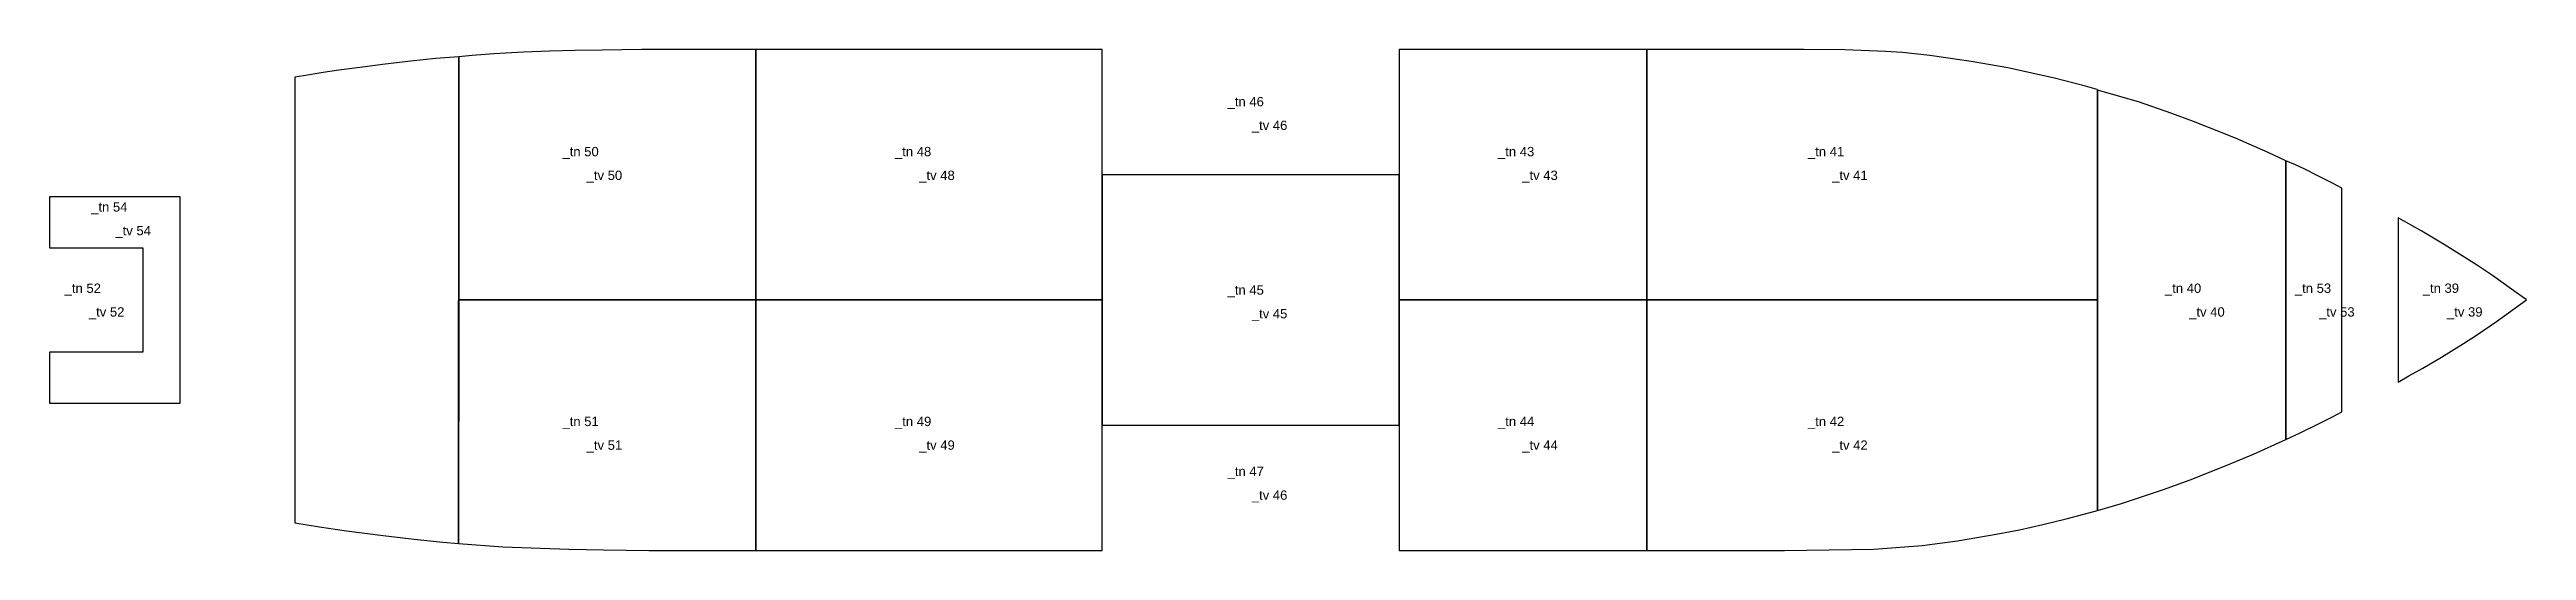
# Model space of a CAD drawing. Extents: x -76449 to 82678, y 1978 to 34178.
import ezdxf

# ---------------------------------------------------------------- set-up
doc = ezdxf.new("R2010")
doc.units = 0
doc.header["$MEASUREMENT"] = 0
for name, color, linetype in [('Omriss tanker', 20, 'CONTINUOUS'), ('Tankomriss', 240, 'CONTINUOUS'), ('TEKST', 7, 'CONTINUOUS')]:
    doc.layers.add(name, color=color, linetype=linetype)
doc.styles.add('ARIAL', font='ARIAL.TTF', dxfattribs={"height": 12})

msp = doc.modelspace()

# ---------------------------------------------------------------- linework, layer by layer
at = {"layer": 'Omriss tanker', "linetype": 'Continuous', "const_width": 0.3}
for points in [[(10262, 34178), (-8818, 34178), (-8818, 26128), (10262, 26128)], [(10262, 10028), (-8818, 10028), (-8818, 1978), (10262, 1978)]]:
    msp.add_lwpolyline(points, close=True, dxfattribs=at)
at = {"layer": 'Tankomriss'}
for points in [[(-50158, 33705), (-51648, 33596), (-53232, 33435), (-54891, 33240), (-56335, 33054), (-57854, 32842), (-58866, 32690), (-60139, 32484), (-60698, 32392), (-60698, 3764), (-59104, 3503), (-57377, 3245), (-55020, 2932), (-53021, 2698), (-51174, 2516), (-50165, 2431)], [(-31078, 34178), (-34211, 34178), (-38400, 34169), (-40936, 34141), (-42685, 34110), (-44339, 34068), (-45995, 34011), (-47914, 33906), (-49304, 33799), (-50158, 33705), (-50162, 18078), (-31078, 18078)], [(-8818, 34178), (-31078, 34178), (-31078, 18078), (-8818, 18078)], [(26162, 34178), (10262, 34178), (10262, 18078), (26162, 18078), (26162, 34178)], [(55101, 31615), (54357, 31817), (52360, 32338), (49364, 32992), (46998, 33413), (44359, 33794), (42586, 33984), (41502, 34061), (38882, 34154), (36262, 34178), (35007, 34178), (32077, 34178), (28314, 34178), (26162, 34178), (26162, 18078), (55127, 18078), (55127, 31561)], [(67227, 27016), (66081, 27567), (63982, 28475), (62322, 29152), (61294, 29553), (59890, 30075), (57744, 30814), (55127, 31561), (55127, 4548), (56658, 4998), (59369, 5894), (61073, 6519), (63382, 7432), (65151, 8179), (67227, 9114), (67227, 27016)], [(10262, 26128), (-8818, 26128), (-8818, 10028), (10262, 10028), (10262, 26128)], [(70827, 25265), (70178, 25605), (69278, 26065), (68431, 26481), (67842, 26760), (67227, 27016), (67227, 9114), (68137, 9535), (69278, 10091), (70173, 10551), (70827, 10891), (70827, 25265)], [(-68048, 24708), (-76449, 24708), (-76449, 21428), (-70449, 21428), (-70449, 14728), (-76449, 14728), (-76449, 11448), (-68049, 11448)], [(82678, 18078), (81720, 18781), (80486, 19647), (79463, 20338), (77458, 21605), (75957, 22495), (74427, 23349), (74431, 12806), (75131, 13193), (76029, 13702), (77211, 14398), (78630, 15281), (79463, 15818), (80750, 16687), (82678, 18078)], [(-31078, 18078), (-50162, 18078), (-50165, 2431), (-47322, 2209), (-43083, 2055), (-40856, 2014), (-37938, 1983), (-34258, 1978), (-31078, 1978)], [(-8818, 18078), (-31078, 18078), (-31078, 1978), (-8818, 1978)], [(26162, 18078), (10262, 18078), (10262, 1978), (26162, 1978), (26162, 18058)], [(55127, 18078), (26162, 18078), (26162, 1978), (35007, 1978), (40754, 2057), (43847, 2300), (46123, 2607), (48615, 3022), (50112, 3314), (51610, 3640), (53107, 4004), (54252, 4311), (55127, 4548), (55127, 18078)]]:
    msp.add_lwpolyline(points, close=True, dxfattribs=at)

# ---------------------------------------------------------------- texts
at = {"layer": 'TEKST', "linetype": 'Continuous', "style": 'ARIAL'}
for s, p in [('_tn 46', (-766, 30529)), ('_tv 46', (790, 29005)), ('_tn 50', (-43498, 27318)), ('_tn 48', (-22132, 27318)), ('_tn 43', (16608, 27318)), ('_tn 41', (36517, 27318)), ('_tv 50', (-41942, 25793)), ('_tv 48', (-20576, 25793)), ('_tv 43', (18165, 25793)), ('_tv 41', (38073, 25793)), ('_tn 54', (-73773, 23761)), ('_tv 54', (-72217, 22237)), ('_tn 52', (-75476, 18536)), ('_tn 40', (59454, 18536)), ('_tn 53', (67801, 18536)), ('_tn 39', (76016, 18536)), ('_tv 52', (-73920, 17012)), ('_tn 45', (-766, 18421)), ('_tv 40', (61010, 17012)), ('_tv 53', (69357, 17012)), ('_tv 39', (77572, 17012)), ('_tv 45', (790, 16897)), ('_tn 51', (-43498, 9973)), ('_tn 49', (-22132, 9973)), ('_tn 44', (16608, 9973)), ('_tn 42', (36517, 9973)), ('_tv 51', (-41942, 8449)), ('_tv 49', (-20576, 8449)), ('_tv 44', (18165, 8449)), ('_tv 42', (38073, 8449)), ('_tn 47', (-766, 6762)), ('_tv 46', (790, 5238))]:
    msp.add_text(s, height=600, dxfattribs=at).set_placement(p)

doc.saveas('drawing.dxf')
